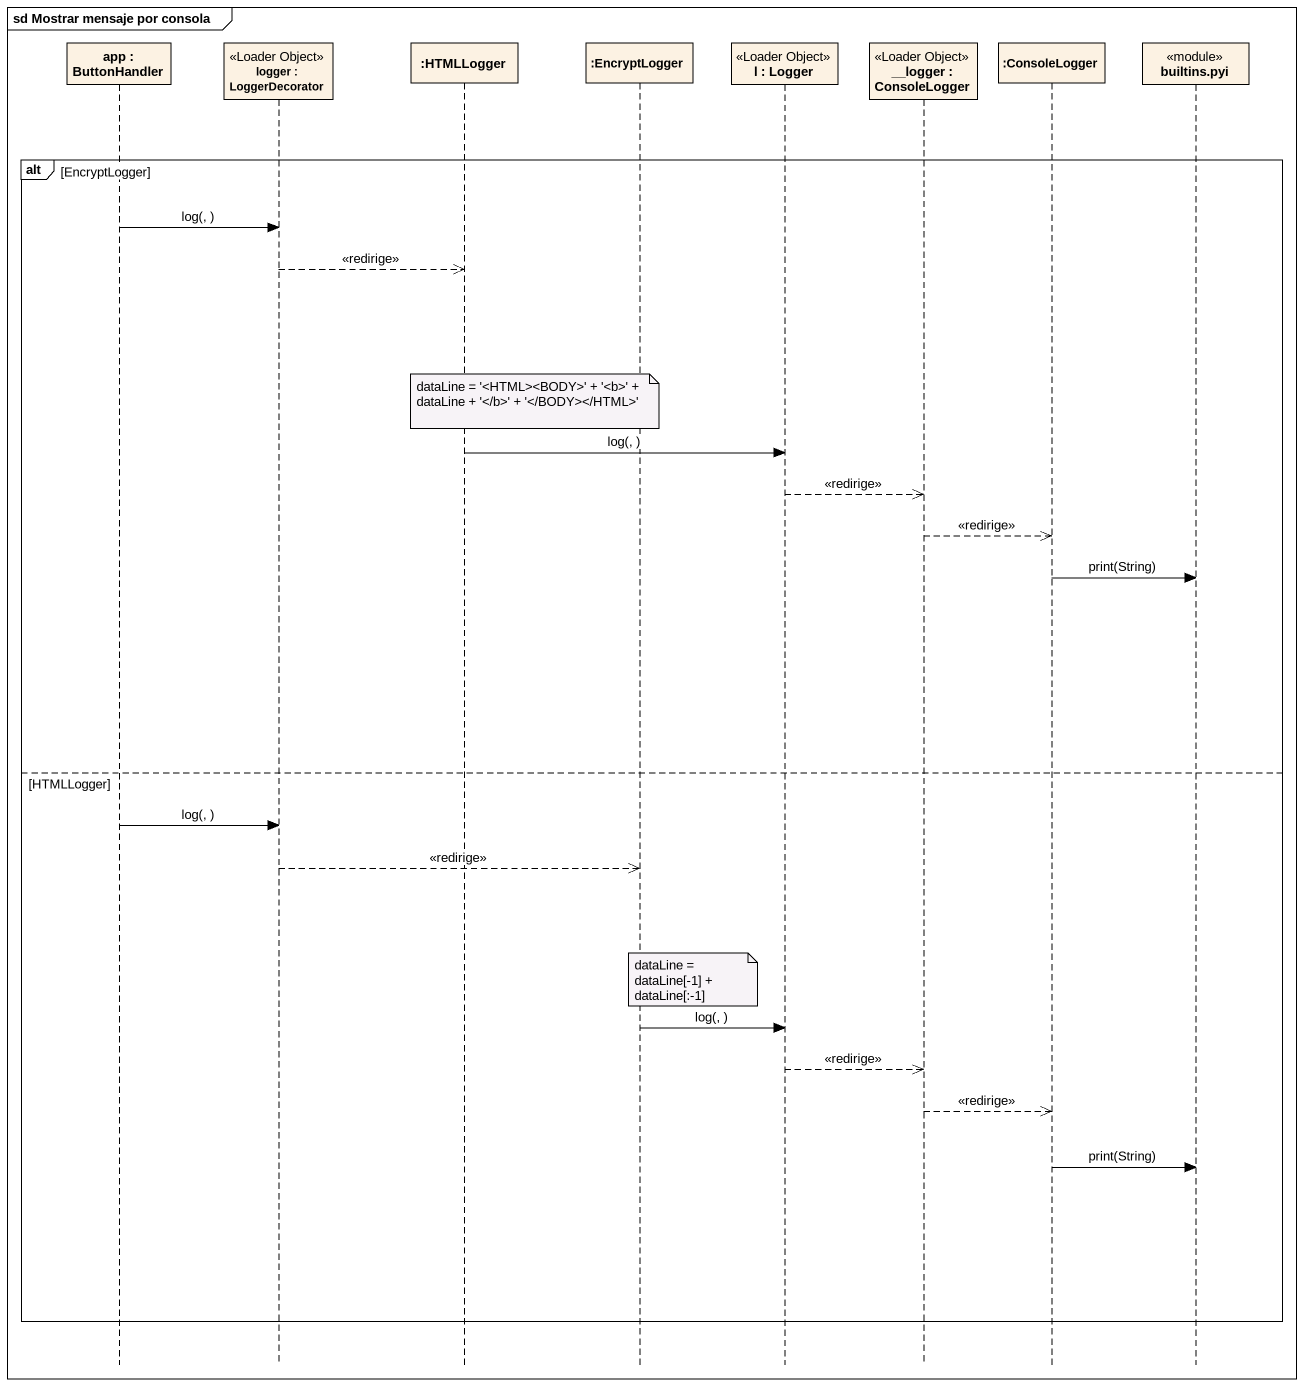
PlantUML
@startuml
mainframe sd Mostrar mensaje por consola
hide footbox
participant "app : ButtonHandler" as app
participant "logger : LoggerDecorator" as logger <<Loader Object>>
participant ":HTMLLogger" as HTMLLogger
participant ":EncryptLogger" as EncryptLogger
participant "l : Logger" as l <<Loader Object>>
participant "__logger : ConsoleLogger" as logger_2 <<Loader Object>>
participant ":ConsoleLogger" as ConsoleLogger
participant "builtins.pyi" as builtins_pyi <<module>>

alt EncryptLogger
  app -> logger : log(, )
  logger -->> HTMLLogger : <<redirige>>
  note over HTMLLogger : dataLine = '<HTML><BODY>' + '~<b>' + dataLine + '~</b>' + '</BODY></HTML>'
  HTMLLogger -> l : log(, )
  l -->> logger_2 : <<redirige>>
  logger_2 -->> ConsoleLogger : <<redirige>>
  ConsoleLogger -> builtins_pyi : print(String)
else HTMLLogger
  app -> logger : log(, )
  logger -->> EncryptLogger : <<redirige>>
  note over EncryptLogger : dataLine = dataLine[-1] + dataLine[:-1]
  EncryptLogger -> l : log(, )
  l -->> logger_2 : <<redirige>>
  logger_2 -->> ConsoleLogger : <<redirige>>
  ConsoleLogger -> builtins_pyi : print(String)
end
@enduml
